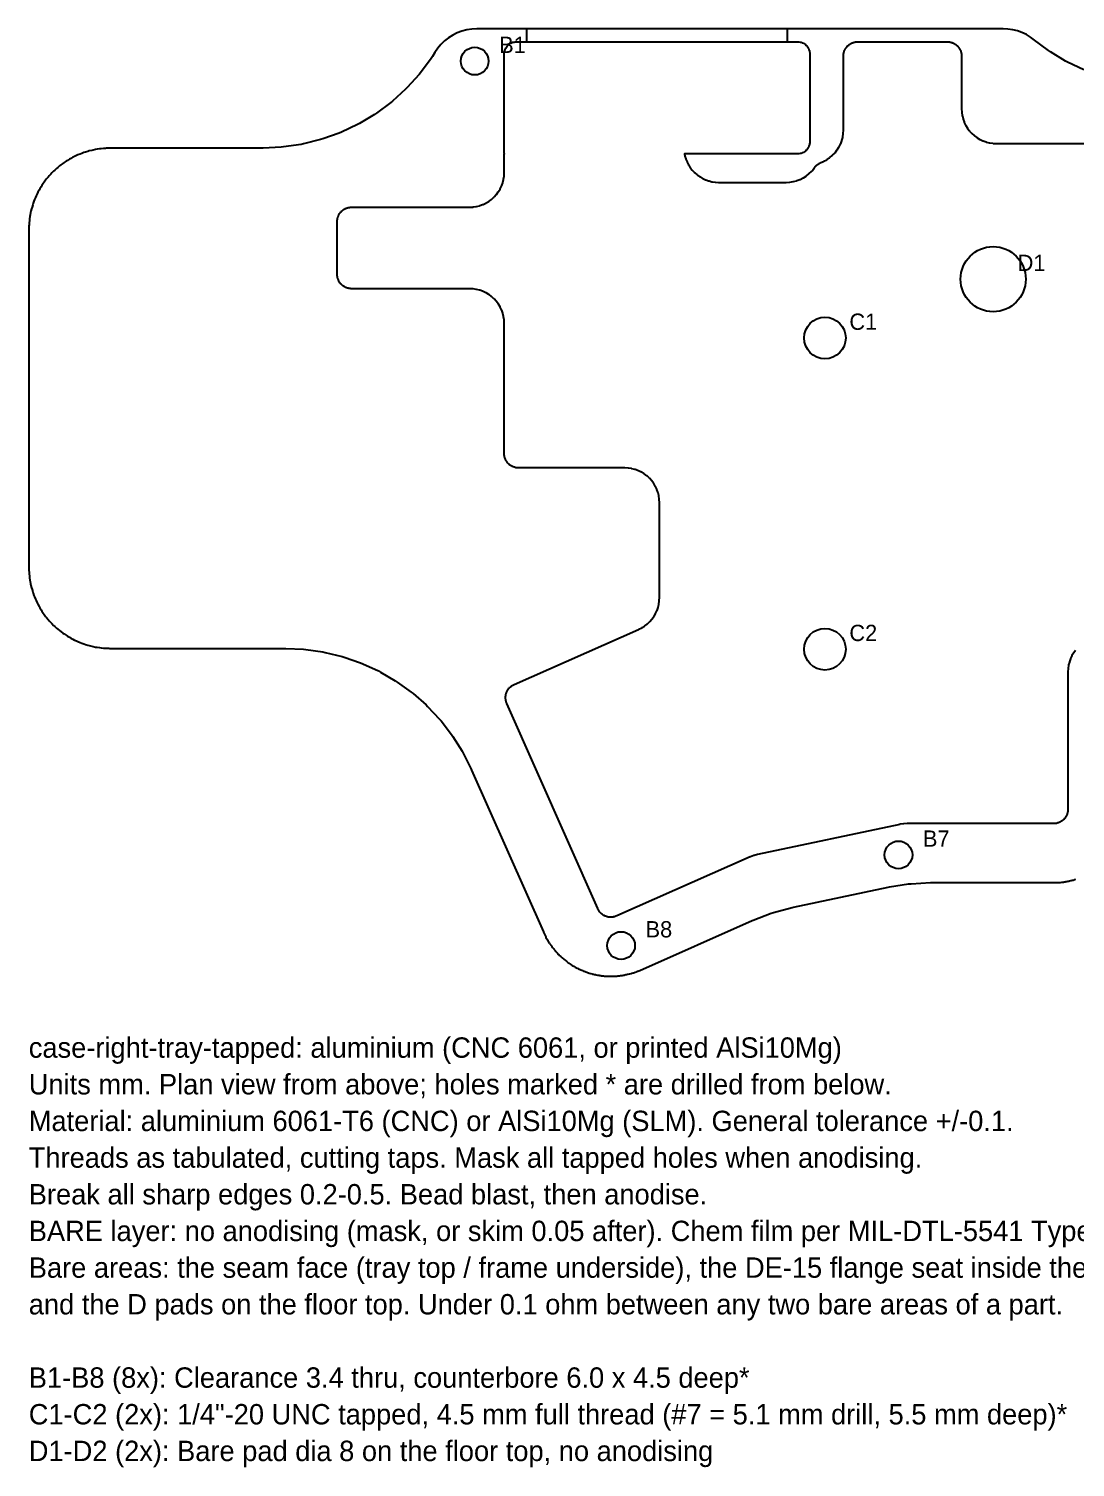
# Model space of a CAD drawing. Header units: millimetres. Extents: x 95 to 299, y -197 to -21.
# Drawn here: x 95.2 to 223.6, y -197.4 to -20.9 of the extents above; entities that cross this region are included whole.
import ezdxf

# ---------------------------------------------------------------- set-up
doc = ezdxf.new("R2010")
doc.units = ezdxf.units.MM
for name, color, linetype in [('BARE', 7, 'Continuous'), ('HOLES', 7, 'Continuous'), ('OUTLINE', 7, 'Continuous'), ('TEXT', 7, 'Continuous')]:
    doc.layers.add(name, color=color, linetype=linetype)

msp = doc.modelspace()

# ---------------------------------------------------------------- linework, layer by layer
at = {"layer": 'BARE'}
for points in [[(224.62, -25.88), (222.65, -24.95), (222.39, -24.81), (220.53, -23.68), (220.28, -23.51), (218.41, -22.12), (218.41, -22.12), (218.08, -21.87), (217.58, -21.57), (217.04, -21.31), (216.48, -21.11), (215.91, -20.97), (215.32, -20.88), (214.73, -20.85), (150.14, -20.85), (149.53, -20.88), (148.92, -20.98), (148.32, -21.13), (147.74, -21.35), (147.19, -21.63), (146.66, -21.96), (146.18, -22.35), (145.74, -22.78), (145.34, -23.25), (145, -23.77), (144.7, -24.26), (144.54, -24.51), (143.25, -26.24), (143.06, -26.47), (141.61, -28.07), (141.41, -28.28), (139.81, -29.73), (139.58, -29.91), (137.84, -31.2), (137.6, -31.36), (135.75, -32.47), (135.49, -32.61), (133.54, -33.53), (133.27, -33.65), (131.23, -34.37), (130.95, -34.46), (128.86, -34.98), (128.57, -35.04), (126.43, -35.36), (126.14, -35.39), (123.91, -35.5), (123.76, -35.5), (105.35, -35.5), (105.28, -35.5), (105.2, -35.5), (105.06, -35.5), (104.87, -35.51), (104.79, -35.51), (104.71, -35.52), (104.56, -35.53), (104.33, -35.54), (104.03, -35.57), (103.84, -35.6), (103.55, -35.64), (103.36, -35.67), (103.07, -35.73), (102.88, -35.77), (102.59, -35.85), (102.4, -35.9), (102.12, -35.98), (101.93, -36.05), (101.66, -36.14), (101.47, -36.22), (101.2, -36.33), (101.02, -36.41), (100.76, -36.53), (100.58, -36.62), (100.32, -36.76), (100.15, -36.86), (99.9, -37.01), (99.73, -37.11), (99.49, -37.28), (99.33, -37.39), (99.09, -37.56), (98.94, -37.69), (98.71, -37.87), (98.56, -38), (98.34, -38.2), (98.2, -38.33), (97.99, -38.54), (97.86, -38.68), (97.66, -38.9), (97.53, -39.05), (97.35, -39.28), (97.22, -39.43), (97.05, -39.67), (96.94, -39.83), (96.77, -40.07), (96.67, -40.24), (96.52, -40.49), (96.42, -40.66), (96.28, -40.92), (96.19, -41.1), (96.07, -41.36), (95.99, -41.54), (95.88, -41.81), (95.8, -42), (95.71, -42.27), (95.64, -42.46), (95.56, -42.74), (95.51, -42.93), (95.43, -43.22), (95.39, -43.41), (95.33, -43.7), (95.3, -43.89), (95.26, -44.18), (95.26, -44.18), (95.23, -44.37), (95.2, -44.67), (95.19, -44.9), (95.18, -45.05), (95.17, -45.16), (95.17, -45.24), (95.17, -45.32), (95.16, -45.45), (95.16, -45.64), (95.16, -45.73), (95.16, -86.71), (95.16, -86.78), (95.16, -86.86), (95.16, -87), (95.17, -87.19), (95.17, -87.27), (95.18, -87.35), (95.19, -87.5), (95.2, -87.73), (95.23, -88.03), (95.26, -88.22), (95.3, -88.51), (95.33, -88.7), (95.39, -88.99), (95.43, -89.18), (95.51, -89.47), (95.56, -89.66), (95.64, -89.94), (95.71, -90.13), (95.8, -90.4), (95.88, -90.59), (95.99, -90.86), (96.07, -91.04), (96.19, -91.3), (96.28, -91.48), (96.42, -91.74), (96.52, -91.91), (96.67, -92.16), (96.77, -92.33), (96.94, -92.57), (97.05, -92.73), (97.22, -92.97), (97.35, -93.12), (97.53, -93.35), (97.66, -93.5), (97.86, -93.72), (97.99, -93.86), (98.2, -94.07), (98.34, -94.2), (98.56, -94.4), (98.71, -94.53), (98.94, -94.71), (99.09, -94.84), (99.33, -95.01), (99.49, -95.12), (99.73, -95.29), (99.9, -95.39), (100.15, -95.54), (100.32, -95.64), (100.58, -95.78), (100.76, -95.87), (101.02, -95.99), (101.2, -96.07), (101.47, -96.18), (101.66, -96.26), (101.93, -96.35), (102.12, -96.42), (102.4, -96.5), (102.59, -96.55), (102.88, -96.63), (103.07, -96.67), (103.36, -96.73), (103.55, -96.76), (103.84, -96.8), (104.03, -96.83), (104.33, -96.86), (104.56, -96.87), (104.71, -96.88), (104.82, -96.89), (104.9, -96.89), (104.98, -96.89), (105.11, -96.9), (105.3, -96.9), (105.39, -96.9), (126.56, -96.9), (126.7, -96.9), (128.88, -97.01), (129.17, -97.04), (131.26, -97.34), (131.55, -97.39), (133.6, -97.9), (133.87, -97.98), (135.87, -98.68), (136.14, -98.79), (138.06, -99.67), (138.31, -99.81), (140.14, -100.87), (140.38, -101.03), (142.09, -102.27), (142.32, -102.45), (143.91, -103.84), (144.11, -104.04), (145.56, -105.58), (145.75, -105.8), (147.04, -107.48), (147.2, -107.71), (148.33, -109.5), (148.47, -109.75), (149.45, -111.71), (149.51, -111.84), (158.31, -131.68), (158.32, -131.71), (158.37, -131.81), (158.4, -131.89), (158.44, -131.97), (158.52, -132.13), (158.57, -132.23), (158.61, -132.31), (158.63, -132.36), (158.7, -132.49), (158.73, -132.54), (158.8, -132.66), (158.85, -132.73), (158.92, -132.86), (158.96, -132.91), (159.03, -133.03), (159.08, -133.11), (159.17, -133.24), (159.2, -133.28), (159.29, -133.4), (159.33, -133.47), (159.42, -133.59), (159.46, -133.64), (159.55, -133.75), (159.61, -133.82), (159.7, -133.94), (159.74, -133.98), (159.84, -134.09), (159.89, -134.15), (159.99, -134.26), (160.03, -134.31), (160.13, -134.41), (160.2, -134.48), (160.31, -134.59), (160.35, -134.63), (160.45, -134.73), (160.51, -134.78), (160.62, -134.88), (160.67, -134.92), (160.78, -135.01), (160.85, -135.07), (160.97, -135.17), (161.01, -135.21), (161.13, -135.3), (161.19, -135.34), (161.31, -135.43), (161.36, -135.47), (161.48, -135.55), (161.56, -135.6), (161.68, -135.69), (161.73, -135.72), (161.85, -135.8), (161.92, -135.84), (162.05, -135.91), (162.11, -135.95), (162.23, -136.02), (162.31, -136.06), (162.45, -136.13), (162.5, -136.16), (162.63, -136.22), (162.7, -136.26), (162.83, -136.32), (162.89, -136.35), (163.02, -136.4), (163.11, -136.44), (163.25, -136.5), (163.3, -136.52), (163.44, -136.57), (163.51, -136.6), (163.65, -136.65), (163.71, -136.67), (163.85, -136.71), (163.94, -136.74), (164.08, -136.79), (164.14, -136.8), (164.28, -136.84), (164.36, -136.86), (164.5, -136.9), (164.56, -136.91), (164.7, -136.94), (164.79, -136.96), (164.94, -136.99), (165, -137), (165.14, -137.02), (165.22, -137.04), (165.37, -137.06), (165.43, -137.07), (165.57, -137.08), (165.67, -137.09), (165.82, -137.11), (165.87, -137.11), (166.02, -137.12), (166.1, -137.13), (166.25, -137.13), (166.31, -137.14), (166.45, -137.14), (166.55, -137.14), (166.7, -137.14), (166.76, -137.14), (166.9, -137.14), (166.98, -137.13), (167.13, -137.12), (167.2, -137.12), (167.34, -137.11), (167.43, -137.1), (167.58, -137.09), (167.64, -137.08), (167.78, -137.06), (167.86, -137.05), (168.01, -137.03), (168.07, -137.02), (168.21, -136.99), (168.3, -136.98), (168.45, -136.94), (168.51, -136.93), (168.65, -136.9), (168.73, -136.88), (168.87, -136.85), (168.93, -136.83), (169.07, -136.79), (169.16, -136.76), (169.31, -136.72), (169.36, -136.7), (169.5, -136.66), (169.58, -136.63), (169.72, -136.58), (169.8, -136.55), (169.88, -136.52), (169.9, -136.51), (170.14, -136.41), (183.92, -130.31), (184.06, -130.25), (186.27, -129.41), (186.57, -129.31), (188.86, -128.7), (189.01, -128.67), (200.64, -126.21), (200.79, -126.18), (203.13, -125.81), (203.44, -125.78), (205.81, -125.65), (205.97, -125.65), (220.82, -125.65), (220.86, -125.65), (220.96, -125.65), (221.05, -125.65), (221.14, -125.65), (221.32, -125.64), (221.43, -125.63), (221.52, -125.63), (221.57, -125.63), (221.72, -125.61), (221.77, -125.61), (221.92, -125.59), (222, -125.58), (222.15, -125.57), (222.21, -125.56), (222.35, -125.54), (222.44, -125.52), (222.59, -125.49), (222.65, -125.48), (222.79, -125.45), (222.87, -125.44), (223.02, -125.4), (223.08, -125.39), (223.21, -125.36), (223.31, -125.33), (223.45, -125.29), (223.51, -125.27), (223.65, -125.23)], [(223.6, -97.14), (223.39, -97.43), (223.38, -97.44), (223.37, -97.46), (223.36, -97.47), (223.18, -97.78), (223.18, -97.79), (223.16, -97.81), (223.16, -97.82), (223.01, -98.15), (223, -98.16), (222.99, -98.18), (222.99, -98.19), (222.87, -98.53), (222.87, -98.54), (222.86, -98.57), (222.86, -98.58), (222.77, -98.93), (222.77, -98.94), (222.76, -98.97), (222.76, -98.98), (222.71, -99.33), (222.71, -99.34), (222.71, -99.37), (222.71, -99.38), (222.69, -99.77), (222.69, -99.77), (222.69, -99.79), (222.69, -99.8), (222.69, -116.63), (222.69, -116.67), (222.69, -116.67), (222.69, -116.71), (222.68, -116.75), (222.68, -116.82), (222.68, -116.82), (222.67, -116.9), (222.67, -116.92), (222.65, -116.99), (222.65, -116.99), (222.64, -117.06), (222.63, -117.09), (222.61, -117.16), (222.61, -117.16), (222.59, -117.23), (222.58, -117.25), (222.55, -117.32), (222.55, -117.32), (222.52, -117.39), (222.51, -117.41), (222.48, -117.47), (222.48, -117.48), (222.44, -117.54), (222.43, -117.56), (222.39, -117.62), (222.39, -117.62), (222.35, -117.68), (222.34, -117.7), (222.29, -117.76), (222.29, -117.76), (222.24, -117.82), (222.23, -117.83), (222.18, -117.89), (222.17, -117.89), (222.12, -117.94), (222.1, -117.95), (222.05, -118), (222.05, -118), (221.99, -118.05), (221.97, -118.06), (221.91, -118.1), (221.91, -118.1), (221.85, -118.14), (221.83, -118.16), (221.76, -118.19), (221.76, -118.19), (221.7, -118.23), (221.68, -118.24), (221.61, -118.27), (221.61, -118.27), (221.54, -118.29), (221.52, -118.3), (221.45, -118.32), (221.44, -118.32), (221.37, -118.34), (221.35, -118.35), (221.28, -118.37), (221.28, -118.37), (221.21, -118.38), (221.18, -118.38), (221.11, -118.39), (221.11, -118.39), (221.03, -118.4), (220.99, -118.4), (220.96, -118.4), (220.96, -118.4), (220.92, -118.4), (203, -118.4), (202.99, -118.4), (202.97, -118.4), (202.97, -118.4), (202.55, -118.42), (202.54, -118.42), (202.51, -118.43), (202.49, -118.43), (202.08, -118.49), (202.07, -118.49), (202.05, -118.5), (202.05, -118.5), (184.6, -122.19), (184.6, -122.19), (184.58, -122.19), (184.57, -122.2), (184.17, -122.3), (184.16, -122.31), (184.13, -122.32), (184.12, -122.32), (183.73, -122.47), (183.72, -122.47), (183.7, -122.48), (183.7, -122.48), (167.31, -129.74), (167.28, -129.75), (167.28, -129.75), (167.24, -129.76), (167.2, -129.78), (167.13, -129.8), (167.13, -129.8), (167.06, -129.83), (167.04, -129.83), (166.97, -129.85), (166.97, -129.85), (166.89, -129.86), (166.87, -129.87), (166.8, -129.88), (166.8, -129.88), (166.72, -129.89), (166.7, -129.89), (166.63, -129.89), (166.63, -129.89), (166.55, -129.89), (166.53, -129.89), (166.46, -129.89), (166.45, -129.89), (166.38, -129.88), (166.36, -129.88), (166.29, -129.87), (166.28, -129.87), (166.21, -129.85), (166.19, -129.85), (166.12, -129.83), (166.12, -129.83), (166.05, -129.81), (166.03, -129.8), (165.96, -129.78), (165.95, -129.77), (165.89, -129.75), (165.87, -129.74), (165.8, -129.71), (165.8, -129.7), (165.73, -129.67), (165.71, -129.66), (165.65, -129.62), (165.65, -129.62), (165.59, -129.58), (165.57, -129.57), (165.51, -129.52), (165.51, -129.52), (165.45, -129.47), (165.43, -129.46), (165.38, -129.41), (165.38, -129.41), (165.33, -129.36), (165.31, -129.34), (165.26, -129.29), (165.26, -129.28), (165.21, -129.23), (165.2, -129.21), (165.16, -129.15), (165.15, -129.15), (165.11, -129.09), (165.1, -129.07), (165.06, -129.01), (165.06, -129), (165.03, -128.94), (165.01, -128.9), (164.99, -128.87), (164.99, -128.87), (164.98, -128.83), (153.83, -103.65), (153.82, -103.62), (153.81, -103.62), (153.8, -103.59), (153.79, -103.55), (153.76, -103.48), (153.76, -103.48), (153.74, -103.41), (153.73, -103.38), (153.72, -103.31), (153.72, -103.31), (153.7, -103.24), (153.7, -103.22), (153.69, -103.14), (153.69, -103.14), (153.68, -103.07), (153.68, -103.05), (153.67, -102.97), (153.67, -102.97), (153.67, -102.9), (153.67, -102.87), (153.68, -102.8), (153.68, -102.8), (153.69, -102.73), (153.69, -102.7), (153.7, -102.63), (153.7, -102.63), (153.71, -102.56), (153.72, -102.53), (153.74, -102.46), (153.74, -102.46), (153.76, -102.39), (153.77, -102.37), (153.79, -102.3), (153.79, -102.3), (153.82, -102.23), (153.83, -102.21), (153.86, -102.14), (153.86, -102.14), (153.9, -102.08), (153.91, -102.06), (153.94, -101.99), (153.95, -101.99), (153.99, -101.93), (154, -101.91), (154.04, -101.85), (154.04, -101.85), (154.09, -101.79), (154.11, -101.78), (154.16, -101.72), (154.16, -101.72), (154.21, -101.67), (154.22, -101.65), (154.28, -101.6), (154.28, -101.6), (154.34, -101.56), (154.36, -101.54), (154.41, -101.5), (154.42, -101.5), (154.48, -101.46), (154.5, -101.45), (154.56, -101.41), (154.56, -101.41), (154.63, -101.37), (154.66, -101.35), (154.7, -101.34), (154.7, -101.34), (154.73, -101.32), (170, -94.56), (170.01, -94.56), (170.03, -94.55), (170.03, -94.55), (170.38, -94.37), (170.38, -94.37), (170.41, -94.35), (170.42, -94.35), (170.72, -94.16), (170.73, -94.15), (170.75, -94.14), (170.76, -94.13), (171.05, -93.91), (171.06, -93.9), (171.08, -93.89), (171.09, -93.88), (171.35, -93.63), (171.35, -93.63), (171.37, -93.61), (171.38, -93.6), (171.62, -93.33), (171.63, -93.32), (171.64, -93.3), (171.65, -93.29), (171.86, -93), (171.87, -92.99), (171.88, -92.97), (171.89, -92.96), (172.07, -92.65), (172.07, -92.64), (172.09, -92.61), (172.09, -92.6), (172.24, -92.28), (172.24, -92.27), (172.26, -92.24), (172.26, -92.23), (172.38, -91.89), (172.38, -91.88), (172.39, -91.86), (172.39, -91.84), (172.48, -91.5), (172.48, -91.49), (172.49, -91.46), (172.49, -91.45), (172.54, -91.09), (172.54, -91.08), (172.54, -91.05), (172.54, -91.04), (172.56, -90.66), (172.56, -90.65), (172.56, -90.63), (172.56, -90.63), (172.56, -79.03), (172.56, -79.03), (172.56, -79.01), (172.56, -79), (172.54, -78.61), (172.54, -78.6), (172.54, -78.57), (172.54, -78.56), (172.48, -78.2), (172.48, -78.19), (172.48, -78.16), (172.47, -78.15), (172.38, -77.79), (172.38, -77.78), (172.37, -77.75), (172.37, -77.74), (172.25, -77.4), (172.24, -77.39), (172.23, -77.36), (172.23, -77.35), (172.07, -77.02), (172.07, -77.01), (172.05, -76.98), (172.05, -76.97), (171.86, -76.66), (171.85, -76.65), (171.84, -76.63), (171.83, -76.62), (171.61, -76.33), (171.61, -76.32), (171.59, -76.29), (171.58, -76.29), (171.33, -76.01), (171.33, -76.01), (171.31, -75.99), (171.3, -75.98), (171.03, -75.73), (171.02, -75.73), (171, -75.71), (170.99, -75.7), (170.69, -75.48), (170.68, -75.48), (170.66, -75.46), (170.65, -75.45), (170.34, -75.27), (170.33, -75.26), (170.3, -75.25), (170.29, -75.24), (169.96, -75.09), (169.95, -75.08), (169.92, -75.07), (169.91, -75.07), (169.57, -74.94), (169.56, -74.94), (169.53, -74.93), (169.52, -74.93), (169.17, -74.84), (169.16, -74.84), (169.13, -74.83), (169.12, -74.83), (168.75, -74.78), (168.74, -74.77), (168.71, -74.77), (168.7, -74.77), (168.31, -74.75), (168.3, -74.75), (168.28, -74.75), (168.28, -74.75), (155.28, -74.75), (155.24, -74.75), (155.24, -74.75), (155.21, -74.75), (155.17, -74.75), (155.09, -74.74), (155.09, -74.74), (155.02, -74.73), (155, -74.73), (154.92, -74.72), (154.92, -74.72), (154.85, -74.7), (154.83, -74.69), (154.76, -74.67), (154.75, -74.67), (154.68, -74.65), (154.66, -74.64), (154.59, -74.62), (154.59, -74.62), (154.52, -74.59), (154.5, -74.58), (154.44, -74.54), (154.44, -74.54), (154.37, -74.51), (154.35, -74.49), (154.29, -74.45), (154.29, -74.45), (154.23, -74.41), (154.21, -74.4), (154.15, -74.35), (154.15, -74.35), (154.1, -74.3), (154.08, -74.29), (154.03, -74.24), (154.02, -74.24), (153.97, -74.18), (153.96, -74.17), (153.91, -74.11), (153.91, -74.11), (153.86, -74.05), (153.85, -74.03), (153.81, -73.97), (153.81, -73.97), (153.77, -73.91), (153.76, -73.89), (153.72, -73.83), (153.72, -73.82), (153.69, -73.76), (153.68, -73.74), (153.65, -73.67), (153.65, -73.67), (153.62, -73.6), (153.61, -73.58), (153.59, -73.51), (153.59, -73.51), (153.57, -73.44), (153.56, -73.41), (153.55, -73.34), (153.55, -73.34), (153.53, -73.27), (153.53, -73.25), (153.52, -73.17), (153.52, -73.17), (153.52, -73.1), (153.51, -73.06), (153.51, -73.02), (153.51, -73.02), (153.51, -72.98), (153.51, -57.03), (153.51, -57.03), (153.51, -57.01), (153.51, -57), (153.49, -56.61), (153.49, -56.6), (153.49, -56.57), (153.49, -56.56), (153.43, -56.2), (153.43, -56.19), (153.43, -56.16), (153.42, -56.15), (153.33, -55.79), (153.33, -55.78), (153.32, -55.75), (153.32, -55.74), (153.2, -55.4), (153.19, -55.39), (153.18, -55.36), (153.18, -55.35), (153.02, -55.02), (153.02, -55.01), (153, -54.98), (153, -54.97), (152.81, -54.66), (152.8, -54.65), (152.79, -54.63), (152.78, -54.62), (152.56, -54.33), (152.56, -54.32), (152.54, -54.29), (152.53, -54.29), (152.28, -54.01), (152.28, -54.01), (152.26, -53.99), (152.25, -53.98), (151.98, -53.73), (151.97, -53.73), (151.95, -53.71), (151.94, -53.7), (151.64, -53.48), (151.63, -53.48), (151.61, -53.46), (151.6, -53.45), (151.29, -53.27), (151.28, -53.26), (151.25, -53.25), (151.24, -53.24), (150.91, -53.09), (150.9, -53.08), (150.87, -53.07), (150.86, -53.07), (150.52, -52.94), (150.51, -52.94), (150.48, -52.93), (150.47, -52.93), (150.12, -52.84), (150.11, -52.84), (150.08, -52.83), (150.07, -52.83), (149.7, -52.78), (149.69, -52.77), (149.66, -52.77), (149.65, -52.77), (149.26, -52.75), (149.25, -52.75), (149.23, -52.75), (149.23, -52.75), (134.78, -52.75), (134.74, -52.75), (134.74, -52.75), (134.71, -52.75), (134.67, -52.75), (134.59, -52.74), (134.59, -52.74), (134.52, -52.73), (134.49, -52.73), (134.42, -52.72), (134.42, -52.72), (134.35, -52.7), (134.33, -52.69), (134.26, -52.67), (134.25, -52.67), (134.18, -52.65), (134.16, -52.64), (134.09, -52.62), (134.09, -52.62), (134.02, -52.59), (134, -52.58), (133.94, -52.54), (133.94, -52.54), (133.87, -52.51), (133.85, -52.49), (133.79, -52.45), (133.79, -52.45), (133.73, -52.41), (133.71, -52.4), (133.65, -52.35), (133.65, -52.35), (133.6, -52.3), (133.58, -52.29), (133.53, -52.24), (133.52, -52.24), (133.47, -52.18), (133.46, -52.17), (133.41, -52.11), (133.41, -52.11), (133.36, -52.05), (133.35, -52.03), (133.31, -51.97), (133.31, -51.97), (133.27, -51.91), (133.26, -51.89), (133.22, -51.83), (133.22, -51.82), (133.19, -51.76), (133.18, -51.74), (133.15, -51.67), (133.15, -51.67), (133.12, -51.6), (133.11, -51.58), (133.09, -51.51), (133.09, -51.51), (133.07, -51.44), (133.06, -51.41), (133.05, -51.34), (133.05, -51.34), (133.03, -51.27), (133.03, -51.25), (133.02, -51.17), (133.02, -51.17), (133.02, -51.1), (133.01, -51.06), (133.01, -51.02), (133.01, -51.02), (133.01, -50.98), (133.01, -44.52), (133.01, -44.48), (133.01, -44.48), (133.01, -44.44), (133.02, -44.4), (133.02, -44.33), (133.02, -44.33), (133.03, -44.25), (133.03, -44.23), (133.05, -44.16), (133.05, -44.16), (133.06, -44.09), (133.07, -44.06), (133.09, -43.99), (133.09, -43.99), (133.11, -43.92), (133.12, -43.9), (133.15, -43.83), (133.15, -43.83), (133.18, -43.76), (133.19, -43.74), (133.22, -43.68), (133.22, -43.67), (133.26, -43.61), (133.27, -43.59), (133.31, -43.53), (133.31, -43.53), (133.35, -43.47), (133.36, -43.45), (133.41, -43.39), (133.41, -43.39), (133.46, -43.33), (133.47, -43.32), (133.52, -43.26), (133.53, -43.26), (133.58, -43.21), (133.6, -43.2), (133.65, -43.15), (133.65, -43.15), (133.71, -43.1), (133.73, -43.09), (133.79, -43.05), (133.79, -43.05), (133.85, -43.01), (133.87, -42.99), (133.94, -42.96), (133.94, -42.96), (134, -42.92), (134.02, -42.91), (134.09, -42.88), (134.09, -42.88), (134.16, -42.86), (134.18, -42.85), (134.25, -42.83), (134.26, -42.83), (134.33, -42.81), (134.35, -42.8), (134.42, -42.78), (134.42, -42.78), (134.49, -42.77), (134.52, -42.77), (134.59, -42.76), (134.59, -42.76), (134.67, -42.75), (134.71, -42.75), (134.74, -42.75), (134.74, -42.75), (134.78, -42.75), (149.23, -42.75), (149.24, -42.75), (149.25, -42.75), (149.26, -42.75), (149.65, -42.73), (149.66, -42.73), (149.69, -42.73), (149.69, -42.73), (149.7, -42.72), (150.07, -42.67), (150.08, -42.67), (150.11, -42.66), (150.12, -42.66), (150.47, -42.57), (150.48, -42.57), (150.51, -42.56), (150.52, -42.56), (150.86, -42.43), (150.87, -42.43), (150.9, -42.42), (150.91, -42.41), (151.24, -42.26), (151.25, -42.25), (151.28, -42.24), (151.29, -42.23), (151.6, -42.05), (151.61, -42.04), (151.63, -42.02), (151.64, -42.02), (151.94, -41.8), (151.95, -41.79), (151.97, -41.77), (151.98, -41.77), (152.25, -41.52), (152.26, -41.51), (152.28, -41.49), (152.28, -41.49), (152.53, -41.21), (152.54, -41.21), (152.56, -41.18), (152.56, -41.17), (152.78, -40.88), (152.79, -40.87), (152.8, -40.85), (152.81, -40.84), (153, -40.53), (153, -40.52), (153.02, -40.49), (153.02, -40.48), (153.18, -40.15), (153.18, -40.14), (153.19, -40.11), (153.2, -40.1), (153.32, -39.76), (153.32, -39.75), (153.33, -39.72), (153.33, -39.71), (153.42, -39.35), (153.43, -39.34), (153.43, -39.31), (153.43, -39.3), (153.49, -38.94), (153.49, -38.93), (153.49, -38.9), (153.49, -38.89), (153.51, -38.5), (153.51, -38.49), (153.51, -38.47), (153.51, -38.47), (153.51, -36.47), (153.51, -36.43), (153.51, -36.43), (153.51, -36.39), (153.52, -36.35), (153.52, -36.28), (153.52, -36.28), (153.52, -36.27), (153.53, -36.2), (153.52, -36.13), (153.52, -36.12), (153.51, -35.96), (153.51, -23.95), (153.52, -23.8), (153.54, -23.66), (153.58, -23.51), (153.63, -23.38), (153.69, -23.24), (153.77, -23.12), (153.85, -23), (153.95, -22.89), (154.06, -22.79), (154.18, -22.7), (154.31, -22.63), (154.44, -22.56), (154.58, -22.51), (154.72, -22.48), (154.87, -22.46), (155.01, -22.45), (189.51, -22.45), (189.66, -22.46), (189.81, -22.48), (189.95, -22.51), (190.09, -22.56), (190.22, -22.63), (190.35, -22.7), (190.46, -22.79), (190.57, -22.89), (190.67, -23), (190.76, -23.12), (190.84, -23.24), (190.9, -23.38), (190.95, -23.51), (190.98, -23.66), (191.01, -23.8), (191.01, -23.95), (191.01, -34.7), (191.01, -34.85), (190.98, -34.99), (190.95, -35.14), (190.9, -35.27), (190.84, -35.41), (190.76, -35.53), (190.67, -35.65), (190.57, -35.76), (190.46, -35.86), (190.35, -35.95), (190.22, -36.02), (190.09, -36.09), (189.95, -36.14), (189.81, -36.17), (189.66, -36.19), (189.51, -36.2), (175.67, -36.2), (175.64, -36.2), (175.64, -36.24), (175.68, -36.43), (175.68, -36.44), (175.69, -36.47), (175.69, -36.48), (175.79, -36.82), (175.79, -36.83), (175.8, -36.86), (175.81, -36.87), (175.94, -37.2), (175.94, -37.21), (175.96, -37.23), (175.96, -37.24), (176.12, -37.56), (176.13, -37.57), (176.14, -37.59), (176.15, -37.6), (176.34, -37.9), (176.35, -37.91), (176.36, -37.93), (176.37, -37.94), (176.59, -38.22), (176.59, -38.22), (176.61, -38.25), (176.62, -38.25), (176.87, -38.51), (176.87, -38.52), (176.89, -38.54), (176.9, -38.54), (177.17, -38.78), (177.18, -38.78), (177.2, -38.8), (177.21, -38.81), (177.5, -39.01), (177.51, -39.02), (177.53, -39.03), (177.54, -39.04), (177.85, -39.22), (177.85, -39.22), (177.88, -39.23), (177.89, -39.24), (178.21, -39.39), (178.22, -39.39), (178.25, -39.4), (178.26, -39.4), (178.59, -39.52), (178.6, -39.52), (178.63, -39.53), (178.64, -39.53), (178.98, -39.62), (179, -39.62), (179.02, -39.62), (179.03, -39.63), (179.38, -39.68), (179.39, -39.68), (179.42, -39.68), (179.43, -39.68), (179.82, -39.7), (179.82, -39.7), (179.84, -39.7), (179.84, -39.7), (188.08, -39.7), (188.08, -39.7), (188.1, -39.7), (188.11, -39.7), (188.52, -39.68), (188.53, -39.68), (188.56, -39.67), (188.57, -39.67), (188.95, -39.61), (188.96, -39.61), (188.99, -39.6), (189.01, -39.6), (189.38, -39.5), (189.39, -39.5), (189.42, -39.49), (189.43, -39.49), (189.79, -39.35), (189.8, -39.35), (189.83, -39.34), (189.84, -39.33), (190.18, -39.16), (190.19, -39.15), (190.22, -39.14), (190.23, -39.13), (190.55, -38.93), (190.56, -38.92), (190.59, -38.9), (190.59, -38.9), (190.9, -38.66), (190.9, -38.65), (190.93, -38.63), (190.94, -38.62), (191.21, -38.35), (191.22, -38.34), (191.24, -38.32), (191.25, -38.31), (191.49, -38.02), (191.5, -38.01), (191.52, -37.98), (191.53, -37.98), (191.55, -37.94), (191.57, -37.91), (191.57, -37.91), (191.59, -37.88), (191.62, -37.85), (191.66, -37.79), (191.66, -37.79), (191.71, -37.73), (191.73, -37.72), (191.78, -37.66), (191.78, -37.66), (191.83, -37.61), (191.85, -37.6), (191.9, -37.55), (191.9, -37.55), (191.96, -37.5), (191.98, -37.49), (192.04, -37.45), (192.04, -37.45), (192.1, -37.41), (192.12, -37.4), (192.18, -37.36), (192.19, -37.36), (192.25, -37.33), (192.29, -37.31), (192.32, -37.29), (192.32, -37.29), (192.36, -37.28), (192.7, -37.14), (192.71, -37.13), (192.73, -37.12), (192.74, -37.11), (193.08, -36.93), (193.09, -36.93), (193.11, -36.91), (193.12, -36.9), (193.44, -36.69), (193.45, -36.68), (193.47, -36.66), (193.48, -36.66), (193.77, -36.41), (193.78, -36.4), (193.8, -36.38), (193.81, -36.37), (194.07, -36.1), (194.08, -36.09), (194.1, -36.07), (194.11, -36.06), (194.34, -35.76), (194.35, -35.75), (194.37, -35.73), (194.38, -35.72), (194.58, -35.39), (194.58, -35.38), (194.6, -35.36), (194.6, -35.35), (194.77, -35.01), (194.78, -35), (194.79, -34.97), (194.8, -34.96), (194.93, -34.6), (194.93, -34.59), (194.94, -34.56), (194.94, -34.55), (195.04, -34.18), (195.04, -34.17), (195.05, -34.14), (195.05, -34.13), (195.11, -33.75), (195.11, -33.74), (195.11, -33.71), (195.12, -33.7), (195.14, -33.29), (195.14, -33.28), (195.14, -33.26), (195.14, -33.26), (195.14, -24.22), (195.14, -24.18), (195.14, -24.18), (195.14, -24.14), (195.14, -24.1), (195.15, -24.03), (195.15, -24.03), (195.16, -23.95), (195.16, -23.93), (195.17, -23.86), (195.17, -23.86), (195.19, -23.79), (195.19, -23.76), (195.21, -23.69), (195.21, -23.69), (195.24, -23.62), (195.24, -23.6), (195.27, -23.53), (195.27, -23.53), (195.3, -23.46), (195.31, -23.44), (195.34, -23.38), (195.35, -23.37), (195.38, -23.31), (195.39, -23.29), (195.43, -23.23), (195.43, -23.23), (195.48, -23.17), (195.49, -23.15), (195.53, -23.09), (195.54, -23.09), (195.58, -23.03), (195.6, -23.02), (195.65, -22.96), (195.65, -22.96), (195.7, -22.91), (195.72, -22.9), (195.78, -22.85), (195.78, -22.85), (195.84, -22.8), (195.85, -22.79), (195.91, -22.75), (195.92, -22.75), (195.98, -22.71), (196, -22.69), (196.06, -22.66), (196.06, -22.66), (196.13, -22.62), (196.15, -22.61), (196.22, -22.58), (196.22, -22.58), (196.29, -22.56), (196.31, -22.55), (196.38, -22.53), (196.38, -22.53), (196.45, -22.51), (196.47, -22.5), (196.55, -22.48), (196.55, -22.48), (196.62, -22.47), (196.64, -22.47), (196.71, -22.46), (196.72, -22.46), (196.79, -22.45), (196.83, -22.45), (196.87, -22.45), (196.87, -22.45), (196.91, -22.45), (207.87, -22.45), (207.91, -22.45), (207.91, -22.45), (207.94, -22.45), (207.98, -22.45), (208.06, -22.46), (208.06, -22.46), (208.13, -22.47), (208.15, -22.47), (208.23, -22.48), (208.23, -22.48), (208.3, -22.5), (208.32, -22.51), (208.39, -22.53), (208.4, -22.53), (208.47, -22.55), (208.49, -22.56), (208.56, -22.58), (208.56, -22.58), (208.63, -22.61), (208.65, -22.62), (208.71, -22.66), (208.71, -22.66), (208.78, -22.69), (208.8, -22.71), (208.86, -22.75), (208.86, -22.75), (208.92, -22.79), (208.94, -22.8), (209, -22.85), (209, -22.85), (209.05, -22.9), (209.07, -22.91), (209.12, -22.96), (209.13, -22.96), (209.18, -23.02), (209.19, -23.03), (209.24, -23.09), (209.24, -23.09), (209.29, -23.15), (209.3, -23.17), (209.34, -23.23), (209.34, -23.23), (209.38, -23.29), (209.39, -23.31), (209.43, -23.37), (209.43, -23.38), (209.46, -23.44), (209.47, -23.46), (209.5, -23.53), (209.5, -23.53), (209.53, -23.6), (209.54, -23.62), (209.56, -23.69), (209.56, -23.69), (209.58, -23.76), (209.59, -23.79), (209.6, -23.86), (209.6, -23.86), (209.62, -23.93), (209.62, -23.95), (209.63, -24.03), (209.63, -24.03), (209.63, -24.1), (209.64, -24.14), (209.64, -24.18), (209.64, -24.18), (209.64, -24.22), (209.64, -30.65), (209.64, -30.66), (209.64, -30.68), (209.64, -30.68), (209.66, -31.08), (209.66, -31.09), (209.66, -31.12), (209.66, -31.13), (209.72, -31.49), (209.72, -31.5), (209.72, -31.53), (209.73, -31.54), (209.82, -31.9), (209.82, -31.91), (209.83, -31.93), (209.83, -31.95), (209.95, -32.29), (209.96, -32.3), (209.97, -32.33), (209.97, -32.34), (210.13, -32.67), (210.13, -32.68), (210.15, -32.7), (210.15, -32.71), (210.34, -33.03), (210.35, -33.04), (210.36, -33.06), (210.37, -33.07), (210.59, -33.36), (210.59, -33.37), (210.61, -33.39), (210.62, -33.4), (210.87, -33.67), (210.87, -33.68), (210.89, -33.7), (210.9, -33.71), (211.17, -33.95), (211.18, -33.96), (211.2, -33.98), (211.21, -33.99), (211.51, -34.21), (211.52, -34.21), (211.54, -34.23), (211.55, -34.23), (211.86, -34.42), (211.87, -34.43), (211.9, -34.44), (211.91, -34.45), (212.24, -34.6), (212.25, -34.61), (212.28, -34.62), (212.29, -34.62), (212.63, -34.74), (212.64, -34.75), (212.67, -34.76), (212.68, -34.76), (213.03, -34.85), (213.04, -34.85), (213.07, -34.86), (213.08, -34.86), (213.45, -34.91), (213.46, -34.91), (213.49, -34.92), (213.5, -34.92), (213.89, -34.94), (213.9, -34.94), (213.92, -34.94), (213.92, -34.94), (230.91, -34.94)]]:
    msp.add_lwpolyline(points, dxfattribs=at)
msp.add_lwpolyline([(156.26, -22.45), (188.26, -22.45), (188.26, -20.85), (156.26, -20.85), (156.26, -22.45)], close=True, dxfattribs=at)
msp.add_circle((213.51, -51.58), 4, dxfattribs=at)
at = {"layer": 'HOLES'}
for centre, radius in [((149.89, -24.82), 1.7), ((192.86, -58.8), 2.55), ((192.86, -97), 2.55), ((201.89, -122.24), 1.7), ((167.85, -133.37), 1.7)]:
    msp.add_circle(centre, radius, dxfattribs=at)
at = {"layer": 'OUTLINE'}
msp.add_lwpolyline([(224.62, -25.88), (222.65, -24.95), (222.39, -24.81), (220.53, -23.68), (220.28, -23.51), (218.41, -22.12), (218.41, -22.12), (218.08, -21.87), (217.58, -21.57), (217.04, -21.31), (216.48, -21.11), (215.91, -20.97), (215.32, -20.88), (214.73, -20.85), (150.14, -20.85), (149.53, -20.88), (148.92, -20.98), (148.32, -21.13), (147.74, -21.35), (147.19, -21.63), (146.66, -21.96), (146.18, -22.35), (145.74, -22.78), (145.34, -23.25), (145, -23.77), (144.7, -24.26), (144.54, -24.51), (143.25, -26.24), (143.06, -26.47), (141.61, -28.07), (141.41, -28.28), (139.81, -29.73), (139.58, -29.91), (137.84, -31.2), (137.6, -31.36), (135.75, -32.47), (135.49, -32.61), (133.54, -33.53), (133.27, -33.65), (131.23, -34.37), (130.95, -34.46), (128.86, -34.98), (128.57, -35.04), (126.43, -35.36), (126.14, -35.39), (123.91, -35.5), (123.76, -35.5), (105.35, -35.5), (105.28, -35.5), (105.2, -35.5), (105.06, -35.5), (104.87, -35.51), (104.79, -35.51), (104.71, -35.52), (104.56, -35.53), (104.33, -35.54), (104.03, -35.57), (103.84, -35.6), (103.55, -35.64), (103.36, -35.67), (103.07, -35.73), (102.88, -35.77), (102.59, -35.85), (102.4, -35.9), (102.12, -35.98), (101.93, -36.05), (101.66, -36.14), (101.47, -36.22), (101.2, -36.33), (101.02, -36.41), (100.76, -36.53), (100.58, -36.62), (100.32, -36.76), (100.15, -36.86), (99.9, -37.01), (99.73, -37.11), (99.49, -37.28), (99.33, -37.39), (99.09, -37.56), (98.94, -37.69), (98.71, -37.87), (98.56, -38), (98.34, -38.2), (98.2, -38.33), (97.99, -38.54), (97.86, -38.68), (97.66, -38.9), (97.53, -39.05), (97.35, -39.28), (97.22, -39.43), (97.05, -39.67), (96.94, -39.83), (96.77, -40.07), (96.67, -40.24), (96.52, -40.49), (96.42, -40.66), (96.28, -40.92), (96.19, -41.1), (96.07, -41.36), (95.99, -41.54), (95.88, -41.81), (95.8, -42), (95.71, -42.27), (95.64, -42.46), (95.56, -42.74), (95.51, -42.93), (95.43, -43.22), (95.39, -43.41), (95.33, -43.7), (95.3, -43.89), (95.3, -43.89), (95.26, -44.18), (95.23, -44.37), (95.2, -44.67), (95.19, -44.9), (95.18, -45.05), (95.17, -45.16), (95.17, -45.24), (95.17, -45.32), (95.16, -45.45), (95.16, -45.64), (95.16, -45.73), (95.16, -86.71), (95.16, -86.78), (95.16, -86.86), (95.16, -87), (95.17, -87.19), (95.17, -87.27), (95.18, -87.35), (95.19, -87.5), (95.2, -87.73), (95.23, -88.03), (95.26, -88.22), (95.3, -88.51), (95.33, -88.7), (95.39, -88.99), (95.43, -89.18), (95.51, -89.47), (95.56, -89.66), (95.64, -89.94), (95.71, -90.13), (95.8, -90.4), (95.88, -90.59), (95.99, -90.86), (96.07, -91.04), (96.19, -91.3), (96.28, -91.48), (96.42, -91.74), (96.52, -91.91), (96.67, -92.16), (96.77, -92.33), (96.94, -92.57), (97.05, -92.73), (97.22, -92.97), (97.35, -93.12), (97.53, -93.35), (97.66, -93.5), (97.86, -93.72), (97.99, -93.86), (98.2, -94.07), (98.34, -94.2), (98.56, -94.4), (98.71, -94.53), (98.94, -94.71), (99.09, -94.84), (99.33, -95.01), (99.49, -95.12), (99.73, -95.29), (99.9, -95.39), (100.15, -95.54), (100.32, -95.64), (100.58, -95.78), (100.76, -95.87), (101.02, -95.99), (101.2, -96.07), (101.47, -96.18), (101.66, -96.26), (101.93, -96.35), (102.12, -96.42), (102.4, -96.5), (102.59, -96.55), (102.88, -96.63), (103.07, -96.67), (103.36, -96.73), (103.55, -96.76), (103.84, -96.8), (104.03, -96.83), (104.33, -96.86), (104.56, -96.87), (104.71, -96.88), (104.82, -96.89), (104.9, -96.89), (104.98, -96.89), (105.11, -96.9), (105.3, -96.9), (105.39, -96.9), (126.56, -96.9), (126.7, -96.9), (128.88, -97.01), (129.17, -97.04), (131.26, -97.34), (131.55, -97.39), (133.6, -97.9), (133.87, -97.98), (135.87, -98.68), (136.14, -98.79), (138.06, -99.67), (138.31, -99.81), (140.14, -100.87), (140.38, -101.03), (142.09, -102.27), (142.32, -102.45), (143.91, -103.84), (144.11, -104.04), (145.56, -105.58), (145.75, -105.8), (147.04, -107.48), (147.2, -107.71), (148.33, -109.5), (148.47, -109.75), (149.45, -111.71), (149.51, -111.84), (158.31, -131.68), (158.32, -131.71), (158.37, -131.81), (158.4, -131.89), (158.44, -131.97), (158.52, -132.13), (158.57, -132.23), (158.61, -132.31), (158.63, -132.36), (158.7, -132.49), (158.73, -132.54), (158.8, -132.66), (158.85, -132.73), (158.92, -132.86), (158.96, -132.91), (159.03, -133.03), (159.08, -133.11), (159.17, -133.24), (159.2, -133.28), (159.29, -133.4), (159.33, -133.47), (159.42, -133.59), (159.46, -133.64), (159.55, -133.75), (159.61, -133.82), (159.7, -133.94), (159.74, -133.98), (159.84, -134.09), (159.89, -134.15), (159.99, -134.26), (160.03, -134.31), (160.13, -134.41), (160.2, -134.48), (160.31, -134.59), (160.35, -134.63), (160.45, -134.73), (160.51, -134.78), (160.62, -134.88), (160.67, -134.92), (160.78, -135.01), (160.85, -135.07), (160.97, -135.17), (161.01, -135.21), (161.13, -135.3), (161.19, -135.34), (161.31, -135.43), (161.36, -135.47), (161.48, -135.55), (161.56, -135.6), (161.68, -135.69), (161.73, -135.72), (161.85, -135.8), (161.92, -135.84), (162.05, -135.91), (162.11, -135.95), (162.23, -136.02), (162.31, -136.06), (162.45, -136.13), (162.5, -136.16), (162.63, -136.22), (162.7, -136.26), (162.83, -136.32), (162.89, -136.35), (163.02, -136.4), (163.11, -136.44), (163.25, -136.5), (163.3, -136.52), (163.44, -136.57), (163.51, -136.6), (163.65, -136.65), (163.71, -136.67), (163.85, -136.71), (163.94, -136.74), (164.08, -136.79), (164.14, -136.8), (164.28, -136.84), (164.36, -136.86), (164.5, -136.9), (164.56, -136.91), (164.7, -136.94), (164.79, -136.96), (164.94, -136.99), (165, -137), (165.14, -137.02), (165.22, -137.04), (165.37, -137.06), (165.43, -137.07), (165.57, -137.08), (165.67, -137.09), (165.82, -137.11), (165.87, -137.11), (166.02, -137.12), (166.1, -137.13), (166.25, -137.13), (166.31, -137.14), (166.45, -137.14), (166.55, -137.14), (166.7, -137.14), (166.76, -137.14), (166.9, -137.14), (166.98, -137.13), (167.13, -137.12), (167.2, -137.12), (167.34, -137.11), (167.43, -137.1), (167.58, -137.09), (167.64, -137.08), (167.78, -137.06), (167.86, -137.05), (168.01, -137.03), (168.07, -137.02), (168.21, -136.99), (168.3, -136.98), (168.45, -136.94), (168.51, -136.93), (168.65, -136.9), (168.73, -136.88), (168.87, -136.85), (168.93, -136.83), (169.07, -136.79), (169.16, -136.76), (169.31, -136.72), (169.36, -136.7), (169.5, -136.66), (169.58, -136.63), (169.72, -136.58), (169.8, -136.55), (169.88, -136.52), (169.9, -136.51), (170.14, -136.41), (183.92, -130.31), (184.06, -130.25), (186.27, -129.41), (186.57, -129.31), (188.86, -128.7), (189.01, -128.67), (200.64, -126.21), (200.79, -126.18), (203.13, -125.81), (203.44, -125.78), (205.81, -125.65), (205.97, -125.65), (220.82, -125.65), (220.86, -125.65), (220.96, -125.65), (221.05, -125.65), (221.14, -125.65), (221.32, -125.64), (221.43, -125.63), (221.52, -125.63), (221.57, -125.63), (221.72, -125.61), (221.77, -125.61), (221.92, -125.59), (222, -125.58), (222.15, -125.57), (222.21, -125.56), (222.35, -125.54), (222.44, -125.52), (222.59, -125.49), (222.65, -125.48), (222.79, -125.45), (222.87, -125.44), (223.02, -125.4), (223.08, -125.39), (223.21, -125.36), (223.31, -125.33), (223.45, -125.29), (223.51, -125.27), (223.65, -125.23)], dxfattribs=at)

# ---------------------------------------------------------------- texts
at = {"layer": 'TEXT'}
for s, height, p in [('B1', 2, (152.89, -23.82)), ('D1', 2, (216.51, -50.58)), ('C1', 2, (195.86, -57.8)), ('C2', 2, (195.86, -96)), ('B7', 2, (204.89, -121.24)), ('B8', 2, (170.85, -132.37)), ('case-right-tray-tapped: aluminium (CNC 6061, or printed AlSi10Mg)', 2.5, (95.16, -147.14)), ('Units mm. Plan view from above; holes marked * are drilled from below.', 2.5, (95.16, -151.64)), ('Material: aluminium 6061-T6 (CNC) or AlSi10Mg (SLM). General tolerance +/-0.1.', 2.5, (95.16, -156.14)), ('Threads as tabulated, cutting taps. Mask all tapped holes when anodising.', 2.5, (95.16, -160.64)), ('Break all sharp edges 0.2-0.5. Bead blast, then anodise.', 2.5, (95.16, -165.14)), ('BARE layer: no anodising (mask, or skim 0.05 after). Chem film per MIL-DTL-5541 Type II Class 3.', 2.5, (95.16, -169.64)), ('Bare areas: the seam face (tray top / frame underside), the DE-15 flange seat inside the back wall', 2.5, (95.16, -174.14)), ('and the D pads on the floor top. Under 0.1 ohm between any two bare areas of a part.', 2.5, (95.16, -178.64)), ('B1-B8 (8x): Clearance 3.4 thru, counterbore 6.0 x 4.5 deep*', 2.5, (95.16, -187.64)), ('C1-C2 (2x): 1/4"-20 UNC tapped, 4.5 mm full thread (#7 = 5.1 mm drill, 5.5 mm deep)*', 2.5, (95.16, -192.14)), ('D1-D2 (2x): Bare pad dia 8 on the floor top, no anodising', 2.5, (95.16, -196.64))]:
    msp.add_text(s, height=height, dxfattribs=at).set_placement(p)

doc.saveas('drawing.dxf')
